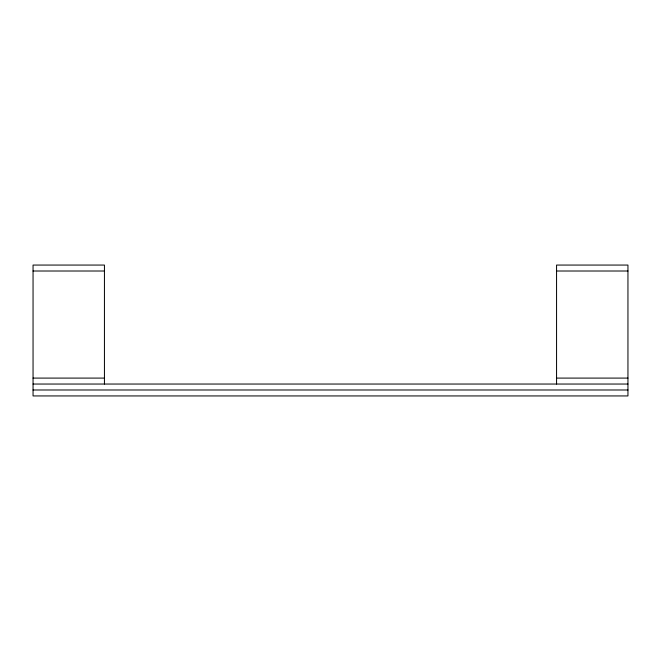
<?xml version="1.0" encoding="UTF-8"?>
<svg xmlns="http://www.w3.org/2000/svg" width="661" height="661" viewBox="0 0 661 661"><rect width="100%" height="100%" fill="white"/><g stroke="black" fill="none" stroke-linecap="round" stroke-linejoin="round"><path stroke-width="0.99" d="M33.05 271.01L104.438 271.01M556.562 271.01L627.95 271.01M33.05 378.092L104.438 378.092M556.562 378.092L627.95 378.092M33.05 384.041L627.95 384.041M33.05 389.99L627.95 389.99M556.562 384.041L556.562 265.061L627.95 265.061L627.95 395.939L33.05 395.939L33.05 265.061L104.438 265.061L104.438 384.041"/></g></svg>
